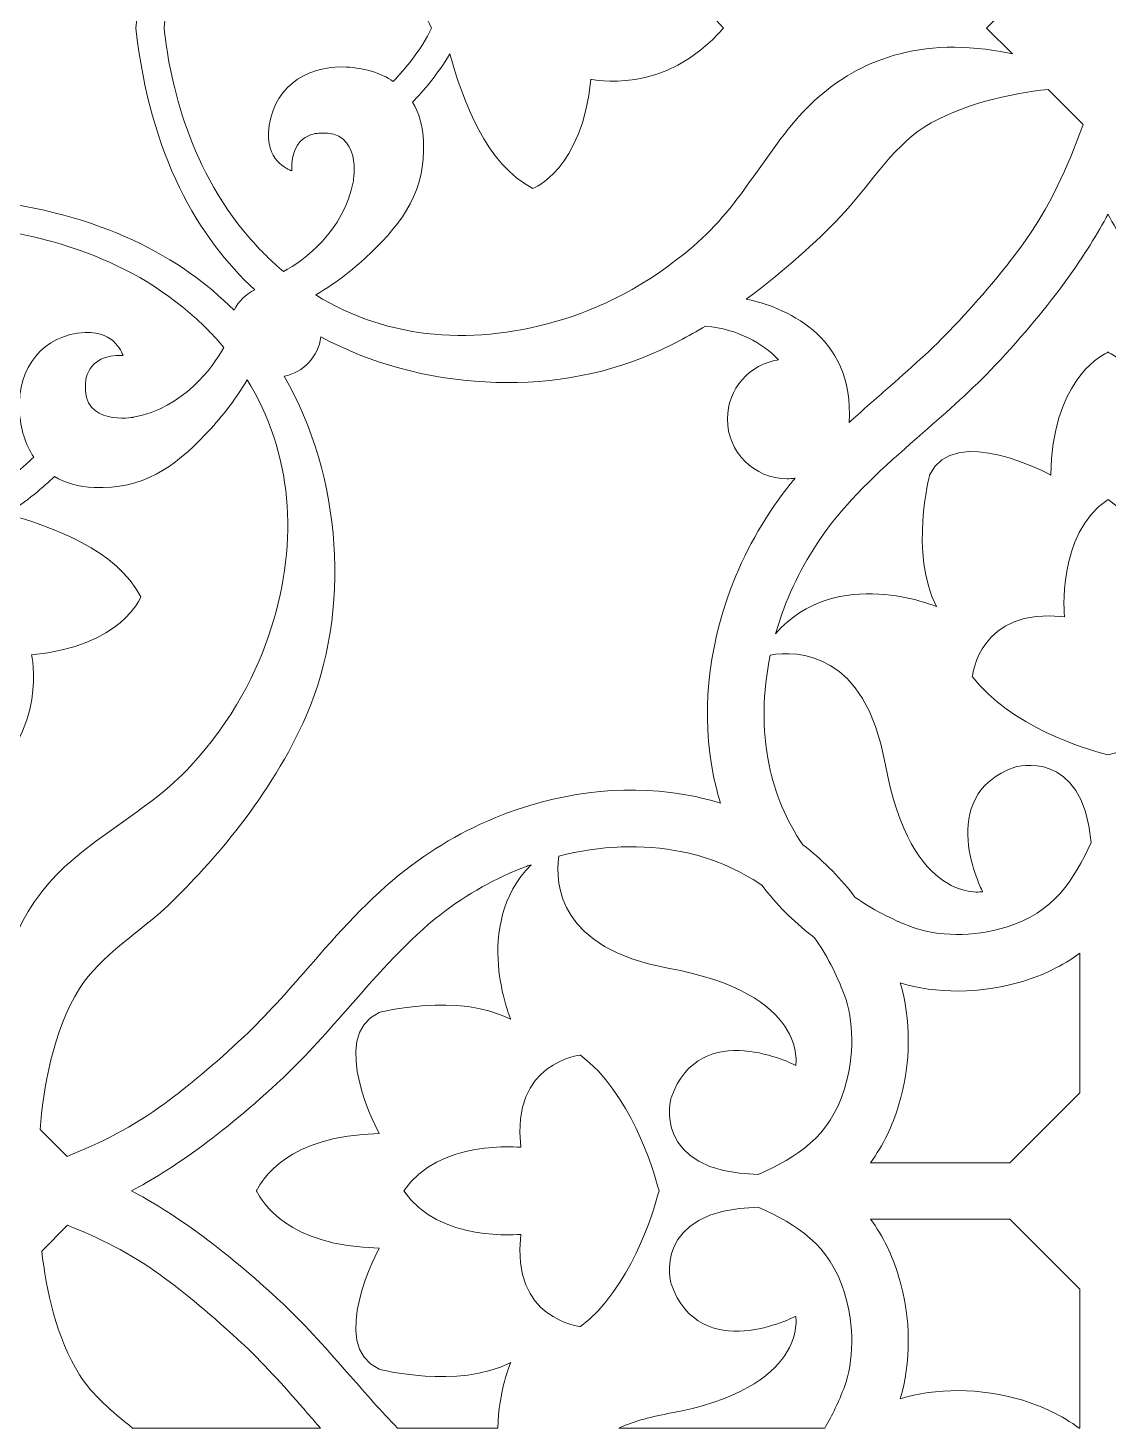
# Model space of a CAD drawing. Header units: millimetres. Extents: x -1200 to 1200, y -590 to 590.
# Drawn here: x 20 to 475, y -590 to 0 of the extents above; entities that cross this region are included whole.
import ezdxf

# ---------------------------------------------------------------- set-up
doc = ezdxf.new("R2010")
doc.units = ezdxf.units.MM
doc.header["$MEASUREMENT"] = 0
doc.layers.add('Layer 1', color=7, linetype='Continuous')

msp = doc.modelspace()

# ---------------------------------------------------------------- linework, layer by layer
at = {"layer": 'Layer 1', "color": 250, "lineweight": 20}
for points, knots in [([(424.2817, -0.0256), (424.2817, -0.0256), (435.1519, -10.8999), (435.1519, -10.8999), (435.1519, -10.8999), (434.4278, -10.8205), (434.4278, -10.8205), (395.4502, -2.41), (369.461, -15.1215), (353.6647, -28.8847), (334.3214, -45.7374), (323.7766, -70.7758), (304.3305, -88.6568), (284.922, -106.5104), (264.6176, -116.8568), (246.0431, -122.6856), (209.0159, -134.3045), (172.1648, -131.5345), (141.5129, -112.5162), (150.7651, -107.0282), (158.3546, -100.8901), (164.38, -95.1122), (178.6559, -81.4222), (187.8278, -68.428), (186.9207, -47.9774), (186.6258, -41.3856), (185.02, -35.7979), (182.3068, -31.2366), (186.5922, -26.8065), (192.9796, -19.5312), (198.0105, -10.9385), (203.4217, -30.4401), (213.4529, -57.7632), (233.0119, -67.665), (233.0119, -67.665), (253.8726, -59.7478), (257.4695, -21.6135), (257.4695, -21.6135), (288.5526, -29.0475), (313.3905, -0.0256), (288.5526, 28.9953), (257.4695, 21.5592), (257.4695, 21.5592), (253.8726, 59.6956), (233.0119, 67.6128), (233.0119, 67.6128), (213.4529, 57.711), (203.4217, 30.3879), (198.0105, 10.8874), (192.9796, 19.48), (186.5922, 26.7533), (182.3068, 31.1834), (185.02, 35.7467), (186.6258, 41.3324), (186.9207, 47.9231), (187.8278, 68.3747), (178.6559, 81.371), (164.38, 95.059), (158.3546, 100.8379), (150.7651, 106.976), (141.5129, 112.465), (172.1648, 131.4823), (209.0159, 134.2533), (246.0431, 122.6334), (264.6176, 116.8046), (284.922, 106.4582), (304.3305, 88.6046), (323.7766, 70.7246), (334.3214, 45.6862), (353.6647, 28.8315), (369.461, 15.0703), (395.4502, 2.3588), (434.4278, 10.7653), (434.4278, 10.7653), (435.1519, 10.8487), (435.1519, 10.8487), (435.1519, 10.8487), (424.2817, -0.0256), (424.2817, -0.0256)], [0, 0, 0, 0, 0.03846154, 0.03846154, 0.03846154, 0.07692308, 0.07692308, 0.07692308, 0.11538462, 0.11538462, 0.11538462, 0.15384615, 0.15384615, 0.15384615, 0.19230769, 0.19230769, 0.19230769, 0.23076923, 0.23076923, 0.23076923, 0.26923077, 0.26923077, 0.26923077, 0.30769231, 0.30769231, 0.30769231, 0.34615385, 0.34615385, 0.34615385, 0.38461538, 0.38461538, 0.38461538, 0.42307692, 0.42307692, 0.42307692, 0.46153846, 0.46153846, 0.46153846, 0.5, 0.5, 0.5, 0.53846154, 0.53846154, 0.53846154, 0.57692308, 0.57692308, 0.57692308, 0.61538462, 0.61538462, 0.61538462, 0.65384615, 0.65384615, 0.65384615, 0.69230769, 0.69230769, 0.69230769, 0.73076923, 0.73076923, 0.73076923, 0.76923077, 0.76923077, 0.76923077, 0.80769231, 0.80769231, 0.80769231, 0.84615385, 0.84615385, 0.84615385, 0.88461538, 0.88461538, 0.88461538, 0.92307692, 0.92307692, 0.92307692, 0.96153846, 0.96153846, 0.96153846, 1, 1, 1, 1]), ([(65.6688, -0.0256), (71.6637, -54.1469), (92.1125, -88.5134), (115.779, -110.3271), (112.0173, -112.1917), (108.942, -115.2414), (107.0475, -118.9869), (85.0936, -96.7998), (51.4601, -78.0256), (-0.0556, -72.3535), (-51.5712, -78.0256), (-85.2027, -96.7998), (-107.1555, -118.9869), (-109.0532, -115.2414), (-112.1274, -112.1917), (-115.8901, -110.3271), (-92.2237, -88.5134), (-71.7749, -54.1469), (-65.78, -0.0256), (-71.7749, 54.0957), (-92.2237, 88.4602), (-115.8901, 110.276), (-112.1274, 112.1405), (-109.0532, 115.1902), (-107.1555, 118.9336), (-85.2027, 96.7476), (-51.5712, 77.9745), (-0.0556, 72.3013), (51.4601, 77.9745), (85.0936, 96.7476), (107.0475, 118.9336), (108.942, 115.1902), (112.0173, 112.1405), (115.779, 110.276), (92.1125, 88.4602), (71.6637, 54.0957), (65.6688, -0.0256)], [0, 0, 0, 0, 0.08333333, 0.08333333, 0.08333333, 0.16666667, 0.16666667, 0.16666667, 0.25, 0.25, 0.25, 0.33333333, 0.33333333, 0.33333333, 0.41666667, 0.41666667, 0.41666667, 0.5, 0.5, 0.5, 0.58333333, 0.58333333, 0.58333333, 0.66666667, 0.66666667, 0.66666667, 0.75, 0.75, 0.75, 0.83333333, 0.83333333, 0.83333333, 0.91666667, 0.91666667, 0.91666667, 1, 1, 1, 1]), ([(190.3071, -0.0256), (186.0228, -9.3201), (178.8176, -17.6747), (174.1366, -22.5321), (168.877, -18.9239), (162.1936, -16.8924), (154.4556, -16.4927), (136.3895, -15.5558), (122.4552, -26.4779), (121.6193, -44.2481), (121.0122, -57.1488), (131.3638, -60.1853), (131.3638, -60.1853), (130.6417, -43.9918), (143.2681, -44.355), (143.2681, -44.355), (161.3078, -42.9135), (157.3407, -64.5034), (157.3407, -64.5034), (153.3268, -85.839), (136.4373, -97.8832), (127.961, -102.6876), (122.8936, -98.4386), (118.0468, -93.6749), (113.4604, -88.3801), (86.7024, -57.4865), (79.5349, -18.9178), (77.6169, -0.0256), (79.5349, 18.8656), (86.7024, 57.4333), (113.4604, 88.3269), (118.0468, 93.6217), (122.8936, 98.3864), (127.961, 102.6365), (136.4373, 97.829), (153.3268, 85.7868), (157.3407, 64.4512), (157.3407, 64.4512), (161.3078, 42.8613), (143.2681, 44.3017), (143.2681, 44.3017), (130.6417, 43.9396), (131.3638, 60.1341), (131.3638, 60.1341), (121.0122, 57.0976), (121.6193, 44.1949), (122.4552, 26.4268), (136.3895, 15.5036), (154.4556, 16.4395), (162.1936, 16.8413), (168.877, 18.8727), (174.1366, 22.4788), (178.8176, 17.6246), (186.0228, 9.2669), (190.3071, -0.0256)], [0, 0, 0, 0, 0.05555556, 0.05555556, 0.05555556, 0.11111111, 0.11111111, 0.11111111, 0.16666667, 0.16666667, 0.16666667, 0.22222222, 0.22222222, 0.22222222, 0.27777778, 0.27777778, 0.27777778, 0.33333333, 0.33333333, 0.33333333, 0.38888889, 0.38888889, 0.38888889, 0.44444444, 0.44444444, 0.44444444, 0.5, 0.5, 0.5, 0.55555556, 0.55555556, 0.55555556, 0.61111111, 0.61111111, 0.61111111, 0.66666667, 0.66666667, 0.66666667, 0.72222222, 0.72222222, 0.72222222, 0.77777778, 0.77777778, 0.77777778, 0.83333333, 0.83333333, 0.83333333, 0.88888889, 0.88888889, 0.88888889, 0.94444444, 0.94444444, 0.94444444, 1, 1, 1, 1]), ([(322.9712, -114.2475), (339.1254, -102.5361), (352.6519, -89.8806), (362.5875, -79.5739), (373.9601, -67.7729), (384.0725, -50.5957), (397.9732, -41.8281), (413.4522, -32.0626), (433.9936, -27.7678), (450.1417, -25.891), (450.1417, -25.891), (464.9037, -40.6593), (464.9037, -40.6593), (458.4583, -58.5241), (451.1078, -75.4154), (438.6319, -92.3514), (431.4614, -102.0865), (422.2336, -113.269), (410.3566, -125.8807), (401.5437, -135.2394), (391.6173, -143.9327), (381.6909, -152.627), (376.5126, -157.1609), (371.3342, -161.6978), (366.2709, -166.3486), (368.7044, -128.7371), (337.9651, -117.4895), (322.9712, -114.2475)], [0, 0, 0, 0, 0.11111111, 0.11111111, 0.11111111, 0.22222222, 0.22222222, 0.22222222, 0.33333333, 0.33333333, 0.33333333, 0.44444444, 0.44444444, 0.44444444, 0.55555556, 0.55555556, 0.55555556, 0.66666667, 0.66666667, 0.66666667, 0.77777778, 0.77777778, 0.77777778, 0.88888889, 0.88888889, 0.88888889, 1, 1, 1, 1]), ([(335.2997, -255.3471), (360.7936, -225.957), (403.1362, -243.8451), (403.1362, -243.8451), (391.6265, -221.5391), (400.2593, -188.439), (400.2593, -188.439), (410.3302, -166.1329), (451.3326, -188.439), (451.3326, -188.439), (451.9763, -149.7473), (471.1081, -138.7997), (475.0742, -136.9432), (475.0742, -136.9432), (475.0742, -136.634), (475.0742, -136.634), (475.0742, -136.634), (475.1984, -136.6777), (475.4302, -136.7805), (475.662, -136.6777), (475.7891, -136.634), (475.7891, -136.634), (475.7891, -136.634), (475.7891, -136.9432), (475.7891, -136.9432), (479.7542, -138.7997), (498.8851, -149.7473), (499.5299, -188.439), (499.5299, -188.439), (540.5322, -166.1329), (550.6041, -188.439), (550.6041, -188.439), (559.235, -221.5391), (547.7271, -243.8451), (547.7271, -243.8451), (590.0668, -225.957), (615.5638, -255.3451), (614.5641, -251.8254), (613.414, -248.3281), (612.1153, -244.8644), (607.3417, -232.1356), (600.5485, -219.8728), (591.9156, -208.7432), (581.2163, -194.9453), (567.3227, -182.775), (553.4353, -170.6149), (542.9821, -161.4618), (532.5278, -152.3046), (523.0824, -142.2766), (498.399, -116.0653), (483.9167, -94.45), (475.4302, -78.4345), (466.9468, -94.45), (452.4614, -116.0653), (427.779, -142.2766), (418.3336, -152.3046), (407.8804, -161.4618), (397.4282, -170.6149), (383.5406, -182.775), (369.643, -194.9473), (358.9448, -208.7432), (350.3129, -219.8728), (343.5187, -232.1356), (338.7461, -244.8644), (337.4464, -248.3281), (336.2994, -251.8264), (335.2997, -255.3471)], [0, 0, 0, 0, 0.04545455, 0.04545455, 0.04545455, 0.09090909, 0.09090909, 0.09090909, 0.13636364, 0.13636364, 0.13636364, 0.18181818, 0.18181818, 0.18181818, 0.22727273, 0.22727273, 0.22727273, 0.27272727, 0.27272727, 0.27272727, 0.31818182, 0.31818182, 0.31818182, 0.36363636, 0.36363636, 0.36363636, 0.40909091, 0.40909091, 0.40909091, 0.45454545, 0.45454545, 0.45454545, 0.5, 0.5, 0.5, 0.54545455, 0.54545455, 0.54545455, 0.59090909, 0.59090909, 0.59090909, 0.63636364, 0.63636364, 0.63636364, 0.68181818, 0.68181818, 0.68181818, 0.72727273, 0.72727273, 0.72727273, 0.77272727, 0.77272727, 0.77272727, 0.81818182, 0.81818182, 0.81818182, 0.86363636, 0.86363636, 0.86363636, 0.90909091, 0.90909091, 0.90909091, 0.95454545, 0.95454545, 0.95454545, 1, 1, 1, 1]), ([(-0.0556, -84.3081), (18.759, -86.1991), (57.4773, -93.3239), (88.4648, -120.1832), (93.7611, -124.7709), (98.5214, -129.6191), (102.7702, -134.687), (97.9651, -143.1667), (85.9275, -160.0631), (64.597, -164.0751), (64.597, -164.0751), (43.0143, -168.0444), (44.4522, -150.0005), (44.4522, -150.0005), (44.0922, -137.3695), (60.279, -138.0897), (60.279, -138.0897), (57.2455, -127.7372), (44.3455, -128.3445), (26.5824, -129.1827), (15.6623, -143.1179), (16.599, -161.1902), (16.9996, -168.9304), (19.0315, -175.6147), (22.6377, -180.8758), (17.7491, -185.5908), (9.3135, -192.8661), (-0.0556, -197.1375), (-9.4237, -192.8661), (-17.8593, -185.5908), (-22.7488, -180.8758), (-19.1417, -175.6147), (-17.1108, -168.9304), (-16.7102, -161.1902), (-15.7735, -143.1179), (-26.6915, -129.1827), (-44.4556, -128.3445), (-57.3556, -127.7372), (-60.3902, -138.0897), (-60.3902, -138.0897), (-44.2014, -137.3695), (-44.5624, -150.0005), (-44.5624, -150.0005), (-43.1234, -168.0444), (-64.7071, -164.0751), (-64.7071, -164.0751), (-86.0366, -160.0631), (-98.0752, -143.1667), (-102.8814, -134.687), (-98.6325, -129.6191), (-93.8701, -124.7709), (-88.5749, -120.1832), (-57.5874, -93.3239), (-18.8702, -86.1991), (-0.0556, -84.3081)], [0, 0, 0, 0, 0.05555556, 0.05555556, 0.05555556, 0.11111111, 0.11111111, 0.11111111, 0.16666667, 0.16666667, 0.16666667, 0.22222222, 0.22222222, 0.22222222, 0.27777778, 0.27777778, 0.27777778, 0.33333333, 0.33333333, 0.33333333, 0.38888889, 0.38888889, 0.38888889, 0.44444444, 0.44444444, 0.44444444, 0.5, 0.5, 0.5, 0.55555556, 0.55555556, 0.55555556, 0.61111111, 0.61111111, 0.61111111, 0.66666667, 0.66666667, 0.66666667, 0.72222222, 0.72222222, 0.72222222, 0.77777778, 0.77777778, 0.77777778, 0.83333333, 0.83333333, 0.83333333, 0.88888889, 0.88888889, 0.88888889, 0.94444444, 0.94444444, 0.94444444, 1, 1, 1, 1]), ([(128.2396, -146.7921), (136.3386, -145.1595), (142.6203, -138.4823), (143.6577, -130.1766), (185.3353, -152.6606), (240.2068, -156.0013), (282.8699, -137.4976), (290.8681, -134.0309), (298.541, -129.9924), (305.8305, -125.6132), (319.7566, -127.0923), (329.5956, -132.6321), (336.5525, -139.8841), (324.3736, -141.65), (315.0166, -152.1337), (315.0166, -164.8034), (315.0166, -178.7091), (326.2905, -189.9873), (340.1932, -189.9873), (341.3251, -189.9873), (342.4397, -189.911), (343.5308, -189.7665), (342.339, -191.1988), (341.1695, -192.6525), (340.0244, -194.1285), (329.9506, -207.1176), (321.9878, -221.5126), (316.359, -236.5281), (306.7204, -262.2328), (303.9746, -289.7715), (309.1712, -315.2596), (309.9583, -319.1189), (310.9305, -322.9326), (312.0817, -326.6862), (308.3312, -325.5316), (304.5176, -324.5633), (300.6573, -323.7749), (275.1777, -318.5757), (247.6488, -321.3223), (221.9506, -330.9647), (206.9404, -336.5941), (192.5495, -344.5602), (179.563, -354.6359), (163.9468, -366.7523), (151.0051, -381.5399), (138.0736, -396.3134), (129.3837, -406.2426), (120.6908, -416.1719), (111.3329, -424.9893), (98.7278, -436.8687), (87.5454, -446.0981), (77.8162, -453.2717), (64.2502, -463.2681), (50.7136, -469.9789), (36.6858, -475.5646), (36.6858, -475.5646), (25.2837, -464.1643), (25.2837, -464.1643), (26.6617, -447.3504), (30.642, -422.6782), (41.9291, -404.7768), (50.6943, -390.8721), (67.8664, -380.7566), (79.6651, -369.3808), (97.6447, -352.0389), (122.7837, -323.7607), (137.5702, -289.6414), (156.6065, -245.726), (152.5133, -188.8836), (128.2396, -146.7921)], [0, 0, 0, 0, 0.04347826, 0.04347826, 0.04347826, 0.08695652, 0.08695652, 0.08695652, 0.13043478, 0.13043478, 0.13043478, 0.17391304, 0.17391304, 0.17391304, 0.2173913, 0.2173913, 0.2173913, 0.26086957, 0.26086957, 0.26086957, 0.30434783, 0.30434783, 0.30434783, 0.34782609, 0.34782609, 0.34782609, 0.39130435, 0.39130435, 0.39130435, 0.43478261, 0.43478261, 0.43478261, 0.47826087, 0.47826087, 0.47826087, 0.52173913, 0.52173913, 0.52173913, 0.56521739, 0.56521739, 0.56521739, 0.60869565, 0.60869565, 0.60869565, 0.65217391, 0.65217391, 0.65217391, 0.69565217, 0.69565217, 0.69565217, 0.73913043, 0.73913043, 0.73913043, 0.7826087, 0.7826087, 0.7826087, 0.82608696, 0.82608696, 0.82608696, 0.86956522, 0.86956522, 0.86956522, 0.91304348, 0.91304348, 0.91304348, 0.95652174, 0.95652174, 0.95652174, 1, 1, 1, 1]), ([(-0.0556, -320.3305), (29.1797, -295.462), (21.7204, -264.2327), (21.7204, -264.2327), (59.8427, -260.6357), (67.7566, -239.769), (67.7566, -239.769), (57.8577, -220.2044), (30.5424, -210.1704), (11.0475, -204.7566), (19.6366, -199.7264), (26.9119, -193.336), (31.3417, -189.0504), (35.8997, -191.7624), (41.4878, -193.3676), (48.0736, -193.6626), (68.5183, -194.573), (81.5109, -185.3965), (95.198, -171.1174), (100.9742, -165.0913), (107.1106, -157.4986), (112.597, -148.2438), (131.6078, -178.9024), (134.379, -215.7672), (122.7624, -252.8019), (116.9363, -271.3819), (106.5908, -291.6931), (88.7434, -311.1072), (70.8675, -330.5588), (45.8373, -341.1066), (28.9865, -360.4576), (15.2281, -376.2564), (2.5213, -402.253), (10.9295, -441.2429), (10.9295, -441.2429), (11.9973, -450.8721), (11.9973, -450.8721), (11.9973, -450.8721), (0.0289, -438.8971), (0.0289, -438.8971), (0.0289, -438.8971), (-0.0556, -438.9785), (-0.0556, -438.9785), (-0.0556, -438.9785), (-0.1359, -438.8971), (-0.1359, -438.8971), (-0.1359, -438.8971), (-12.1085, -450.8721), (-12.1085, -450.8721), (-12.1085, -450.8721), (-11.0397, -441.2429), (-11.0397, -441.2429), (-2.6325, -402.253), (-15.3393, -376.2564), (-29.0966, -360.4576), (-45.9474, -341.1066), (-70.9786, -330.5588), (-88.8536, -311.1072), (-106.702, -291.6931), (-117.0475, -271.3819), (-122.8726, -252.8019), (-134.4902, -215.7672), (-131.7159, -178.9024), (-112.7081, -148.2438), (-107.2217, -157.4986), (-101.0834, -165.0913), (-95.3061, -171.1174), (-81.619, -185.3965), (-68.6285, -194.573), (-48.1837, -193.6626), (-41.5959, -193.3676), (-36.0078, -191.7624), (-31.4498, -189.0504), (-27.02, -193.336), (-19.7468, -199.7264), (-11.1556, -204.7566), (-30.6525, -210.1704), (-57.9688, -220.2044), (-67.8668, -239.769), (-67.8668, -239.769), (-59.9539, -260.6357), (-21.8294, -264.2327), (-21.8294, -264.2327), (-29.2898, -295.462), (-0.0556, -320.3305)], [0, 0, 0, 0, 0.03571429, 0.03571429, 0.03571429, 0.07142857, 0.07142857, 0.07142857, 0.10714286, 0.10714286, 0.10714286, 0.14285714, 0.14285714, 0.14285714, 0.17857143, 0.17857143, 0.17857143, 0.21428571, 0.21428571, 0.21428571, 0.25, 0.25, 0.25, 0.28571429, 0.28571429, 0.28571429, 0.32142857, 0.32142857, 0.32142857, 0.35714286, 0.35714286, 0.35714286, 0.39285714, 0.39285714, 0.39285714, 0.42857143, 0.42857143, 0.42857143, 0.46428571, 0.46428571, 0.46428571, 0.5, 0.5, 0.5, 0.53571429, 0.53571429, 0.53571429, 0.57142857, 0.57142857, 0.57142857, 0.60714286, 0.60714286, 0.60714286, 0.64285714, 0.64285714, 0.64285714, 0.67857143, 0.67857143, 0.67857143, 0.71428571, 0.71428571, 0.71428571, 0.75, 0.75, 0.75, 0.78571429, 0.78571429, 0.78571429, 0.82142857, 0.82142857, 0.82142857, 0.85714286, 0.85714286, 0.85714286, 0.89285714, 0.89285714, 0.89285714, 0.92857143, 0.92857143, 0.92857143, 0.96428571, 0.96428571, 0.96428571, 1, 1, 1, 1]), ([(475.4302, -306.3821), (485.4878, -303.7596), (516.4926, -294.2566), (532.6193, -273.3462), (532.6193, -273.3462), (529.7424, -243.8451), (493.7749, -248.1613), (493.7749, -248.1613), (497.3271, -213.2923), (475.4302, -198.7549), (453.5333, -213.2923), (457.0874, -248.1613), (457.0874, -248.1613), (421.119, -243.8451), (418.243, -273.3462), (418.243, -273.3462), (434.3698, -294.2566), (465.3746, -303.7596), (475.4302, -306.3821)], [0, 0, 0, 0, 0.16666667, 0.16666667, 0.16666667, 0.33333333, 0.33333333, 0.33333333, 0.5, 0.5, 0.5, 0.66666667, 0.66666667, 0.66666667, 0.83333333, 0.83333333, 0.83333333, 1, 1, 1, 1]), ([(468.2862, -343.2255), (464.9922, -303.1768), (436.2278, -311.4836), (436.2278, -311.4836), (401.6973, -323.7138), (422.558, -364.0088), (422.558, -364.0088), (422.558, -364.0088), (392.3455, -369.7644), (381.5567, -310.0421), (372.9909, -262.6346), (344.4848, -262.3813), (333.0929, -264.2927), (329.8366, -279.8758), (329.5621, -295.6502), (332.5864, -310.4795), (335.0556, -322.5867), (339.7498, -334.0795), (346.837, -344.3181), (354.5749, -350.1438), (361.7038, -357.116), (368.0363, -365.2824), (368.0363, -365.2824), (368.8875, -366.3942), (368.8875, -366.3942), (375.8821, -371.3136), (383.8834, -375.5473), (392.9271, -378.9398), (403.4586, -382.8918), (418.4159, -383.2672), (432.4661, -378.9521), (452.7248, -372.7317), (460.9041, -359.3142), (468.2862, -343.2255)], [0, 0, 0, 0, 0.09090909, 0.09090909, 0.09090909, 0.18181818, 0.18181818, 0.18181818, 0.27272727, 0.27272727, 0.27272727, 0.36363636, 0.36363636, 0.36363636, 0.45454545, 0.45454545, 0.45454545, 0.54545455, 0.54545455, 0.54545455, 0.63636364, 0.63636364, 0.63636364, 0.72727273, 0.72727273, 0.72727273, 0.81818182, 0.81818182, 0.81818182, 0.90909091, 0.90909091, 0.90909091, 1, 1, 1, 1]), ([(243.8994, -349.0574), (242.2783, -361.2155), (244.2289, -387.9343), (289.839, -396.1801), (349.5471, -406.974), (343.7912, -437.1942), (343.7912, -437.1942), (343.7912, -437.1942), (303.5078, -416.3265), (291.2779, -450.8659), (291.2779, -450.8659), (282.3004, -481.9793), (328.0316, -483.204), (344.377, -475.7446), (358.0396, -467.6138), (364.3335, -447.1042), (368.6485, -433.052), (368.2722, -418.0874), (364.3234, -407.5528), (360.9309, -398.5095), (356.6983, -390.5039), (351.7803, -383.5063), (351.7803, -383.5063), (350.6678, -382.6548), (350.6678, -382.6548), (342.5047, -376.3205), (335.5346, -369.1906), (329.7085, -361.4505), (319.475, -354.3592), (307.9844, -349.6657), (295.8817, -347.1948), (279.2119, -343.7962), (261.344, -344.5632), (243.8994, -349.0574)], [0, 0, 0, 0, 0.09090909, 0.09090909, 0.09090909, 0.18181818, 0.18181818, 0.18181818, 0.27272727, 0.27272727, 0.27272727, 0.36363636, 0.36363636, 0.36363636, 0.45454545, 0.45454545, 0.45454545, 0.54545455, 0.54545455, 0.54545455, 0.63636364, 0.63636364, 0.63636364, 0.72727273, 0.72727273, 0.72727273, 0.81818182, 0.81818182, 0.81818182, 0.90909091, 0.90909091, 0.90909091, 1, 1, 1, 1]), ([(218.2793, -590.0266), (218.2793, -590.0266), (175.9315, -590.0266), (175.9315, -590.0266), (169.1373, -583.0504), (162.5952, -575.5777), (156.0573, -568.1071), (146.9038, -557.6509), (137.7492, -547.1936), (127.7261, -537.7475), (101.5234, -513.057), (79.9132, -498.5675), (63.9024, -490.0816), (79.9132, -481.5937), (101.5234, -467.1042), (127.7261, -442.4157), (137.7492, -432.9676), (146.9038, -422.5103), (156.0573, -412.0552), (168.2139, -398.1647), (180.3828, -384.2641), (194.1746, -373.5596), (205.3, -364.9273), (217.5594, -358.1332), (230.2864, -353.3572), (230.9393, -353.1091), (231.5963, -352.869), (232.2532, -352.634), (207.0003, -378.3132), (223.661, -417.767), (223.661, -417.767), (201.3614, -406.2528), (168.2709, -414.8882), (168.2709, -414.8882), (145.9712, -424.9609), (168.2709, -465.9771), (168.2709, -465.9771), (129.5902, -466.621), (118.6468, -485.7563), (116.7908, -489.7226), (116.7908, -489.7226), (116.4797, -489.7226), (116.4797, -489.7226), (116.4797, -489.7226), (116.5265, -489.8507), (116.6291, -490.0816), (116.5265, -490.3125), (116.4797, -490.4407), (116.4797, -490.4407), (116.4797, -490.4407), (116.7908, -490.4407), (116.7908, -490.4407), (118.6468, -494.4059), (129.5902, -513.5443), (168.2709, -514.1892), (168.2709, -514.1892), (145.9712, -555.2014), (168.2709, -565.2761), (168.2709, -565.2761), (201.3614, -573.9095), (223.661, -562.3973), (223.661, -562.3973), (218.4725, -574.6947), (218.2793, -590.0266)], [0, 0, 0, 0, 0.04761905, 0.04761905, 0.04761905, 0.0952381, 0.0952381, 0.0952381, 0.14285714, 0.14285714, 0.14285714, 0.19047619, 0.19047619, 0.19047619, 0.23809524, 0.23809524, 0.23809524, 0.28571429, 0.28571429, 0.28571429, 0.33333333, 0.33333333, 0.33333333, 0.38095238, 0.38095238, 0.38095238, 0.42857143, 0.42857143, 0.42857143, 0.47619048, 0.47619048, 0.47619048, 0.52380952, 0.52380952, 0.52380952, 0.57142857, 0.57142857, 0.57142857, 0.61904762, 0.61904762, 0.61904762, 0.66666667, 0.66666667, 0.66666667, 0.71428571, 0.71428571, 0.71428571, 0.76190476, 0.76190476, 0.76190476, 0.80952381, 0.80952381, 0.80952381, 0.85714286, 0.85714286, 0.85714286, 0.9047619, 0.9047619, 0.9047619, 0.95238095, 0.95238095, 0.95238095, 1, 1, 1, 1]), ([(434.0668, -478.2084), (434.0668, -478.2084), (375.3278, -478.2084), (375.3278, -478.2084), (380.6719, -470.867), (384.5759, -462.6334), (387.1854, -454.1303), (392.6353, -436.3835), (392.4054, -417.1362), (387.8118, -402.4371), (402.5048, -407.032), (421.7495, -407.2619), (439.4912, -401.8115), (447.9918, -399.2002), (456.2231, -395.294), (463.5634, -389.9485), (463.5634, -389.9485), (463.5634, -448.7074), (463.5634, -448.7074), (463.5634, -448.7074), (434.0668, -478.2084), (434.0668, -478.2084)], [0, 0, 0, 0, 0.14285714, 0.14285714, 0.14285714, 0.28571429, 0.28571429, 0.28571429, 0.42857143, 0.42857143, 0.42857143, 0.57142857, 0.57142857, 0.57142857, 0.71428571, 0.71428571, 0.71428571, 0.85714286, 0.85714286, 0.85714286, 1, 1, 1, 1]), ([(286.18, -490.0816), (283.5563, -480.0232), (274.06, -449.0085), (253.1546, -432.8781), (253.1546, -432.8781), (223.661, -435.7548), (227.976, -471.7316), (227.976, -471.7316), (193.1159, -468.1804), (178.5837, -490.0816), (193.1159, -511.9849), (227.976, -508.4307), (227.976, -508.4307), (223.661, -544.4094), (253.1546, -547.2872), (253.1546, -547.2872), (274.06, -531.1537), (283.5563, -500.1411), (286.18, -490.0816)], [0, 0, 0, 0, 0.16666667, 0.16666667, 0.16666667, 0.33333333, 0.33333333, 0.33333333, 0.5, 0.5, 0.5, 0.66666667, 0.66666667, 0.66666667, 0.83333333, 0.83333333, 0.83333333, 1, 1, 1, 1]), ([(356.0515, -590.0266), (356.0515, -590.0266), (269.259, -590.0266), (269.259, -590.0266), (274.8675, -587.5445), (281.6455, -585.4653), (289.839, -583.9842), (349.5471, -573.1893), (343.7912, -542.968), (343.7912, -542.968), (343.7912, -542.968), (303.5078, -563.8357), (291.2779, -529.2983), (291.2779, -529.2983), (282.3004, -498.184), (328.0346, -496.9582), (344.378, -504.4166), (358.0427, -512.5515), (364.3335, -533.057), (368.6485, -547.1102), (368.2722, -562.0738), (364.3234, -572.6084), (361.9569, -578.9183), (359.1828, -584.7197), (356.0515, -590.0266)], [0, 0, 0, 0, 0.125, 0.125, 0.125, 0.25, 0.25, 0.25, 0.375, 0.375, 0.375, 0.5, 0.5, 0.5, 0.625, 0.625, 0.625, 0.75, 0.75, 0.75, 0.875, 0.875, 0.875, 1, 1, 1, 1]), ([(143.4949, -590.0266), (143.4949, -590.0266), (64.242, -590.0266), (64.242, -590.0266), (55.7617, -583.2152), (47.2793, -576.1392), (41.9291, -567.6514), (32.1664, -552.17), (27.8719, -531.6197), (25.9966, -515.4689), (25.9966, -515.4689), (36.8658, -504.5997), (36.8658, -504.5997), (50.2031, -509.8975), (63.1092, -516.238), (75.8861, -525.4806), (86.0607, -532.8434), (97.8888, -542.5011), (111.3329, -555.1729), (120.6908, -563.9893), (129.3837, -573.9196), (138.0736, -583.8479), (139.8777, -585.9098), (141.6827, -587.9718), (143.4949, -590.0266)], [0, 0, 0, 0, 0.125, 0.125, 0.125, 0.25, 0.25, 0.25, 0.375, 0.375, 0.375, 0.5, 0.5, 0.5, 0.625, 0.625, 0.625, 0.75, 0.75, 0.75, 0.875, 0.875, 0.875, 1, 1, 1, 1]), ([(463.5634, -590.0266), (463.5634, -590.0266), (463.3062, -590.0266), (463.3062, -590.0266), (456.0309, -584.7766), (447.8922, -580.9315), (439.4912, -578.3507), (421.7495, -572.8993), (402.5048, -573.1292), (387.8118, -577.7261), (392.4054, -563.027), (392.6353, -543.7788), (387.1854, -526.0309), (384.5759, -517.5278), (380.6719, -509.2943), (375.3278, -501.9528), (375.3278, -501.9528), (434.0668, -501.9528), (434.0668, -501.9528), (434.0668, -501.9528), (463.5634, -531.4538), (463.5634, -531.4538), (463.5634, -531.4538), (463.5634, -590.0266), (463.5634, -590.0266)], [0, 0, 0, 0, 0.125, 0.125, 0.125, 0.25, 0.25, 0.25, 0.375, 0.375, 0.375, 0.5, 0.5, 0.5, 0.625, 0.625, 0.625, 0.75, 0.75, 0.75, 0.875, 0.875, 0.875, 1, 1, 1, 1])]:
    msp.add_open_spline(points, degree=3, knots=knots, dxfattribs=at)

doc.saveas('drawing.dxf')
